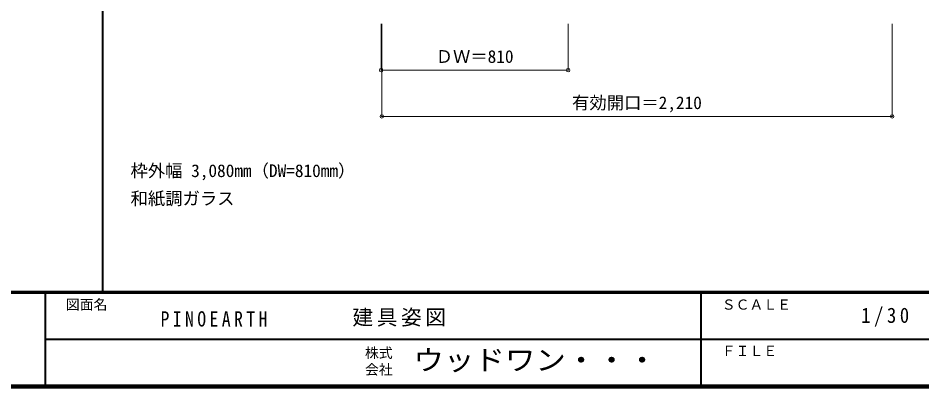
# Model space of a CAD drawing. Units: millimetres, scale not verified. Extents: x -6000 to 5700, y -4307 to 4260.
# Drawn here: x -267 to 3647, y -4205 to -2606 of the extents above; entities that cross this region are included whole.
import ezdxf
from ezdxf.enums import TextEntityAlignment as Align

# ---------------------------------------------------------------- set-up
doc = ezdxf.new("R2010")
doc.units = ezdxf.units.MM
doc.header["$LTSCALE"] = 30
doc.header["$PDMODE"] = 32
doc.header["$PDSIZE"] = 15
doc.layers.add('0-A_文字', color=7, linetype='Continuous')
doc.layers.add('F-A_文字', color=7, linetype='Continuous')
doc.layers.add('0-B_寸法', color=4, linetype='Continuous', lineweight=9)
doc.layers.add('F-1_枠', color=6, linetype='Continuous', lineweight=40)
doc.styles.add('ＭＳ ゴシック', font='')
doc.styles.get('ＭＳ ゴシック').set_extended_font_data('MS Gothic')

msp = doc.modelspace()

# ---------------------------------------------------------------- linework, layer by layer
at = {"layer": '0-B_寸法'}
for p, q in [((1305, -2831.25), (1305, -2631.25)), ((1308, -3031.25), (1308, -2631.25)), ((2115, -2831.25), (2115, -2631.25)), ((3518, -3031.25), (3518, -2631.25)), ((1305, -2831.25), (2115, -2831.25)), ((1308, -3031.25), (3518, -3031.25))]:
    msp.add_line(p, q, dxfattribs=at)
at = {"layer": '0-B_寸法', "color": 7}
for p in [(1305, -2831.25), (2115, -2831.25), (1308, -3031.25), (3518, -3031.25)]:
    msp.add_point(p, dxfattribs=at)
at = {"layer": 'F-1_枠'}
for p, q in [((100, -3790), (100, 4175)), ((5700, -3790), (-6000, -3790)), ((5700, -3795), (-6000, -3795)), ((-150, -3795), (-150, -4195)), ((2690, -3795), (2690, -4195)), ((-150, -3995), (5690, -3995.01)), ((5700, -4195), (-6000, -4195)), ((5700, -4200), (-6000, -4200)), ((5700, -4205), (-6000, -4205))]:
    msp.add_line(p, q, dxfattribs=at)

# ---------------------------------------------------------------- texts
at = {"layer": '0-A_文字', "style": 'ＭＳ ゴシック'}
for s, p in [('枠外幅 3,080mm（DW=810mm）', (220, -3310)), ('和紙調ガラス', (220, -3430))]:
    msp.add_text(s, height=54.99, dxfattribs=at).set_placement(p, align=Align.BOTTOM_LEFT)
at = {"layer": '0-B_寸法', "color": 7, "style": 'ＭＳ ゴシック'}
for s, p in [('ＤＷ＝810', (1541.25, -2816.25)), ('有効開口＝2,210', (2131.75, -3016.25))]:
    msp.add_text(s, height=54.99, dxfattribs=at).set_placement(p, align=Align.BOTTOM_LEFT)
at = {"layer": 'F-A_文字', "style": 'ＭＳ ゴシック'}
for s, p in [('図面名', (-60, -3880)), ('ＳＣＡＬＥ', (2780, -3880)), ('株式', (1235, -4089)), ('ＦＩＬＥ', (2780, -4080)), ('会社', (1235, -4161))]:
    msp.add_text(s, height=43.99, dxfattribs=at).set_placement(p, align=Align.BOTTOM_LEFT)
at = {"layer": 'F-A_文字', "style": 'ＭＳ ゴシック', "width": 1.1}
msp.add_text('ウッドワン・・・', height=87.98, dxfattribs=at).set_placement((1445, -4155), align=Align.BOTTOM_LEFT)
at = {"layer": 'F-A_文字', "char_height": 65.98, "attachment_point": 7, "style": 'ＭＳ ゴシック'}
for s, insert in [('\\T1.39;\\W0.85;PINOEARTH', (350, -3940.79)), ('\\T1.17;建具姿図', (1180.42, -3940)), ('\\T1.38;\\W0.9;1/30', (3383.75, -3940))]:
    msp.add_mtext(s, dxfattribs=dict(at, insert=insert))

doc.saveas('drawing.dxf')
